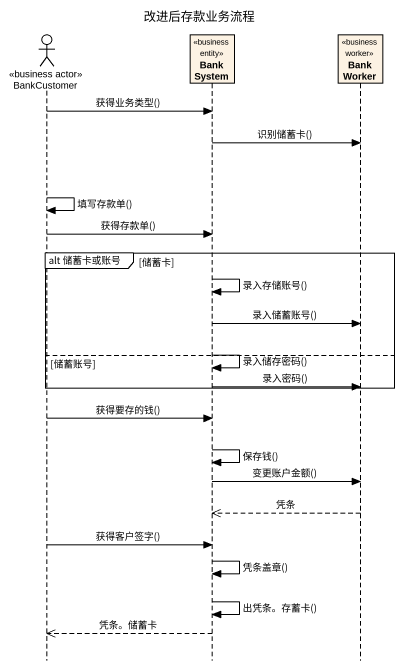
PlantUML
@startuml
title 改进后存款业务流程
hide footbox
actor BankCustomer <<business actor>>
participant BankSystem <<business entity>>
participant BankWorker <<business worker>>

BankCustomer -> BankSystem : 获得业务类型()
BankSystem -> BankWorker : 识别储蓄卡()
BankCustomer -> BankCustomer : 填写存款单()
BankCustomer -> BankSystem : 获得存款单()
group alt 储蓄卡或账号 [储蓄卡]
  BankSystem -> BankSystem : 录入存储账号()
  BankSystem -> BankWorker : 录入储蓄账号()
  BankSystem -> BankSystem : 录入储存密码()
else 储蓄账号
  BankSystem -> BankWorker : 录入密码()
end
BankCustomer -> BankSystem : 获得要存的钱()
BankSystem -> BankSystem : 保存钱()
BankSystem -> BankWorker : 变更账户金额()
BankWorker -->> BankSystem : 凭条
BankCustomer -> BankSystem : 获得客户签字()
BankSystem -> BankSystem : 凭条盖章()
BankSystem -> BankSystem : 出凭条。存蓄卡()
BankSystem -->> BankCustomer : 凭条。储蓄卡
@enduml
